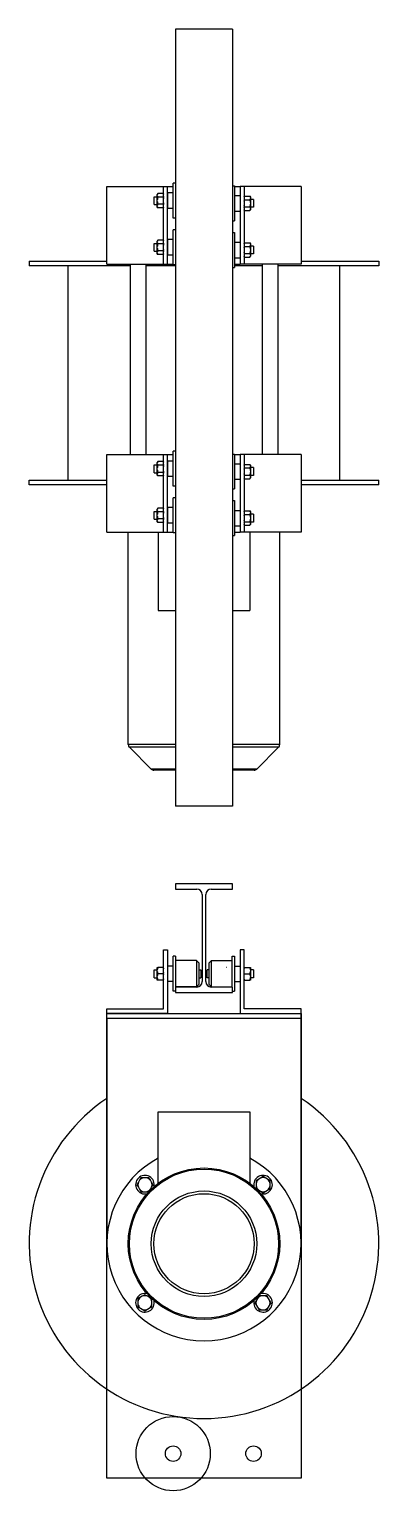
# Model space of a CAD drawing. Extents: x -8712 to 1826, y -2785 to 399.
# Drawn here: x -7304 to -6854, y -1837 to 45 of the extents above; entities that cross this region are included whole.
import ezdxf

# ---------------------------------------------------------------- set-up
doc = ezdxf.new("R2010")
doc.units = 0
doc.layers.get('0').update_dxf_attribs({"linetype": 'CONTINUOUS'})
doc.layers.add('OUTLINE', color=7, linetype='CONTINUOUS')

msp = doc.modelspace()

# ---------------------------------------------------------------- linework, layer by layer
at = {"color": 1}
for p, q in [((-7042.661373, 44.54301), (-7115.661373, 44.54301)), ((-7115.661373, 44.54301), (-7115.661373, -955.45699)), ((-7042.661373, 44.54301), (-7042.661373, -955.45699)), ((-7204.40784, -157.92607), (-7131.103369, -157.92607)), ((-7204.40784, -257.92607), (-7204.40784, -157.92607)), ((-7139.179174, -168.308752), (-7139.256903, -168.674369)), ((-7138.588551, -166.932046), (-7139.256901, -168.089662)), ((-7139.256901, -168.674361), (-7139.256901, -168.089662)), ((-7139.256901, -169.808548), (-7139.256901, -168.67437)), ((-7139.044327, -167.883802), (-7139.179174, -168.308752)), ((-7138.850917, -167.428765), (-7139.044327, -167.883802)), ((-7138.588551, -166.932046), (-7138.850917, -167.428765)), ((-7131.525251, -166.932058), (-7138.588551, -166.932058)), ((-7131.103369, -167.662768), (-7131.525251, -166.932046)), ((-7131.525251, -166.932046), (-7131.262885, -167.428765)), ((-7131.262885, -167.428765), (-7131.103369, -167.80406)), ((-7131.103369, -157.92607), (-7126.103369, -157.92607)), ((-7131.103369, -257.92607), (-7131.103369, -157.92607)), ((-7126.103369, -257.92607), (-7126.103369, -157.92607)), ((-7126.103369, -157.92607), (-7118.856901, -157.92607)), ((-7118.856901, -166.169662), (-7125.856901, -166.169662)), ((-7125.856901, -186.169662), (-7125.856901, -166.169662)), ((-7115.856901, -153.669662), (-7118.856901, -153.669662)), ((-7118.856901, -176.169662), (-7118.856901, -153.669662)), ((-7115.856901, -153.669662), (-7115.856901, -198.669662)), ((-7115.856901, -157.92607), (-7115.661373, -157.92607)), ((-7115.661373, -159.169662), (-7115.856901, -159.169662)), ((-7042.661373, -157.182479), (-7039.712312, -157.182479)), ((-7039.712312, -157.182479), (-7039.712312, -179.682479)), ((-7039.712312, -157.92607), (-7032.465844, -157.92607)), ((-7027.465844, -157.92607), (-7032.465844, -157.92607)), ((-7032.465844, -157.92607), (-7032.465844, -257.92607)), ((-6954.161373, -157.92607), (-7027.465844, -157.92607)), ((-7027.465844, -157.92607), (-7027.465844, -257.92607)), ((-6954.161373, -157.92607), (-6954.161373, -257.92607)), ((-7143.347377, -171.169662), (-7139.256901, -171.169662)), ((-7143.347377, -181.169662), (-7143.347377, -171.169662)), ((-7143.347377, -181.169662), (-7139.256901, -181.169662)), ((-7139.256903, -169.808551), (-7139.24056, -169.901872)), ((-7139.240561, -182.437454), (-7139.256903, -182.530773)), ((-7139.256903, -183.664955), (-7139.179174, -184.030572)), ((-7139.256901, -175.035466), (-7139.256901, -169.808557)), ((-7139.212587, -174.578357), (-7139.256901, -175.035466)), ((-7139.256901, -177.303858), (-7139.256901, -175.035466)), ((-7139.256901, -177.303858), (-7139.212587, -177.760967)), ((-7139.256901, -182.530767), (-7139.256901, -177.303858)), ((-7139.256901, -183.664954), (-7139.256901, -182.530777)), ((-7139.256901, -184.249662), (-7139.256901, -183.664963)), ((-7138.588551, -185.407278), (-7139.256901, -184.249662)), ((-7139.140155, -182.026066), (-7139.240561, -182.437454)), ((-7139.24056, -169.901872), (-7139.140155, -170.313257)), ((-7139.095302, -173.742893), (-7139.212587, -174.578357)), ((-7139.212587, -177.760967), (-7139.095302, -178.596436)), ((-7139.179174, -184.030572), (-7139.044327, -184.455522)), ((-7139.140155, -170.313257), (-7138.986844, -170.747036)), ((-7138.986844, -181.592288), (-7139.140155, -182.026066)), ((-7138.922499, -172.855915), (-7139.095302, -173.742893)), ((-7139.095302, -178.596436), (-7138.9225, -179.483404)), ((-7139.044327, -184.455522), (-7138.850917, -184.910559)), ((-7138.986844, -170.747036), (-7138.771721, -171.213786)), ((-7138.771721, -181.125539), (-7138.986844, -181.592288)), ((-7138.9225, -179.483404), (-7138.684386, -180.446017)), ((-7138.684386, -171.893307), (-7138.922499, -172.855915)), ((-7138.850917, -184.910559), (-7138.588551, -185.407278)), ((-7138.771721, -171.213786), (-7138.588551, -171.550388)), ((-7138.588551, -180.788936), (-7138.771721, -181.125539)), ((-7138.588551, -171.550388), (-7138.684386, -171.893307)), ((-7138.684386, -180.446017), (-7138.588551, -180.788936)), ((-7131.525251, -171.55086), (-7138.588551, -171.55086)), ((-7131.525251, -180.788464), (-7138.588551, -180.788464)), ((-7131.525251, -185.407266), (-7138.588551, -185.407266)), ((-7138.588551, -185.407278), (-7138.588551, -185.407278)), ((-7131.342081, -171.213786), (-7131.525251, -171.550388)), ((-7131.525251, -171.550388), (-7131.429416, -171.893307)), ((-7131.429416, -180.446017), (-7131.525251, -180.788936)), ((-7131.525251, -180.788936), (-7131.342081, -181.125539)), ((-7131.103369, -184.676557), (-7131.525251, -185.407278)), ((-7131.262885, -184.910559), (-7131.525251, -185.407278)), ((-7131.525251, -185.407278), (-7131.525251, -185.407278)), ((-7131.429416, -171.893307), (-7131.191303, -172.855915)), ((-7131.191302, -179.483404), (-7131.429416, -180.446017)), ((-7131.126958, -170.747036), (-7131.342081, -171.213786)), ((-7131.342081, -181.125539), (-7131.126958, -181.592288)), ((-7131.103369, -184.535264), (-7131.262885, -184.910559)), ((-7131.191303, -172.855915), (-7131.103369, -173.307273)), ((-7131.103369, -179.032052), (-7131.191302, -179.483404)), ((-7131.103369, -170.680293), (-7131.126958, -170.747036)), ((-7131.126958, -181.592288), (-7131.103369, -181.659031)), ((-7126.103369, -171.169662), (-7125.856901, -171.169662)), ((-7126.103369, -181.169662), (-7125.856901, -181.169662)), ((-7118.856901, -186.169662), (-7125.856901, -186.169662)), ((-7118.856901, -198.669662), (-7118.856901, -176.169662)), ((-7039.712312, -169.682479), (-7032.712312, -169.682479)), ((-7039.712312, -179.682479), (-7039.712312, -202.182479)), ((-7032.712312, -169.682479), (-7032.712312, -189.682479)), ((-7032.465844, -174.682479), (-7032.712312, -174.682479)), ((-7032.465844, -184.682479), (-7032.712312, -184.682479)), ((-7027.465844, -171.175584), (-7027.043962, -170.444863)), ((-7027.465844, -171.316877), (-7027.306328, -170.941582)), ((-7027.442255, -174.259853), (-7027.465844, -174.19311)), ((-7027.465844, -176.820088), (-7027.37791, -176.368736)), ((-7027.377909, -182.996225), (-7027.465844, -182.544868)), ((-7027.465844, -185.171848), (-7027.442255, -185.105104)), ((-7027.306328, -188.423376), (-7027.465844, -188.048081)), ((-7027.227132, -174.726602), (-7027.442255, -174.259853)), ((-7027.442255, -185.105104), (-7027.227132, -184.638355)), ((-7027.37791, -176.368736), (-7027.139797, -175.406123)), ((-7027.139797, -183.958834), (-7027.377909, -182.996225)), ((-7027.306328, -170.941582), (-7027.043962, -170.444863)), ((-7027.043962, -175.063205), (-7027.227132, -174.726602)), ((-7027.227132, -184.638355), (-7027.043962, -184.301752)), ((-7027.139797, -175.406123), (-7027.043962, -175.063205)), ((-7027.043962, -184.301752), (-7027.139797, -183.958834)), ((-7027.043962, -170.444863), (-7027.043962, -170.444863)), ((-7027.043962, -170.444874), (-7019.980661, -170.444874)), ((-7027.043962, -175.063676), (-7019.980661, -175.063676)), ((-7027.043962, -184.301281), (-7019.980661, -184.301281)), ((-7019.980661, -170.444863), (-7019.312312, -171.602479)), ((-7019.718295, -170.941582), (-7019.980661, -170.444863)), ((-7019.980661, -170.444863), (-7019.980661, -170.444863)), ((-7019.980661, -175.063205), (-7019.797492, -174.726602)), ((-7019.884827, -175.406123), (-7019.980661, -175.063205)), ((-7019.980661, -184.301752), (-7019.884827, -183.958834)), ((-7019.797492, -184.638355), (-7019.980661, -184.301752)), ((-7019.980661, -188.920094), (-7019.312312, -187.762479)), ((-7019.646713, -176.368736), (-7019.884827, -175.406123)), ((-7019.884827, -183.958834), (-7019.646714, -182.996225)), ((-7019.797492, -174.726602), (-7019.582368, -174.259853)), ((-7019.582368, -185.105104), (-7019.797492, -184.638355)), ((-7019.718296, -188.423376), (-7019.524886, -187.968339)), ((-7019.524886, -171.396619), (-7019.718295, -170.941582)), ((-7019.646714, -182.996225), (-7019.473911, -182.109248)), ((-7019.473911, -177.255705), (-7019.646713, -176.368736)), ((-7019.582368, -174.259853), (-7019.429058, -173.826075)), ((-7019.429058, -185.538883), (-7019.582368, -185.105104)), ((-7019.390039, -171.821569), (-7019.524886, -171.396619)), ((-7019.524886, -187.968339), (-7019.390039, -187.543389)), ((-7019.356626, -178.091174), (-7019.473911, -177.255705)), ((-7019.473911, -182.109248), (-7019.356626, -181.273784)), ((-7019.429058, -173.826075), (-7019.328652, -173.414687)), ((-7019.328653, -185.950268), (-7019.429058, -185.538883)), ((-7019.31231, -172.187185), (-7019.390039, -171.821569)), ((-7019.390039, -187.543389), (-7019.31231, -187.177772)), ((-7019.312312, -178.548283), (-7019.356626, -178.091174)), ((-7019.356626, -181.273784), (-7019.312312, -180.816674)), ((-7019.31231, -186.04359), (-7019.328653, -185.950268)), ((-7019.328652, -173.414687), (-7019.31231, -173.321367)), ((-7019.312312, -171.602479), (-7019.312312, -172.187177)), ((-7019.312312, -172.187187), (-7019.312312, -173.321364)), ((-7019.312312, -173.321373), (-7019.312312, -178.548283)), ((-7015.221836, -174.682479), (-7019.312312, -174.682479)), ((-7019.312312, -178.548283), (-7019.312312, -180.816674)), ((-7019.312312, -180.816674), (-7019.312312, -186.043584)), ((-7015.221836, -184.682479), (-7019.312312, -184.682479)), ((-7019.312312, -186.043593), (-7019.312312, -187.177771)), ((-7019.312312, -187.17778), (-7019.312312, -187.762479)), ((-7015.221836, -174.682479), (-7015.221836, -184.682479)), ((-7115.856901, -198.669662), (-7118.856901, -198.669662)), ((-7115.661373, -193.169662), (-7115.856901, -193.169662)), ((-7042.661373, -202.182479), (-7039.712312, -202.182479)), ((-7039.712312, -189.682479), (-7032.712312, -189.682479)), ((-7027.465844, -188.189373), (-7027.043962, -188.920094)), ((-7027.043962, -188.920094), (-7027.306328, -188.423376)), ((-7027.043962, -188.920083), (-7019.980661, -188.920083)), ((-7019.980661, -188.920094), (-7019.718296, -188.423376)), ((-7115.856901, -213.669662), (-7118.856901, -213.669662)), ((-7118.856901, -236.169662), (-7118.856901, -213.669662)), ((-7115.856901, -213.669662), (-7115.856901, -258.669662)), ((-7115.661373, -219.169662), (-7115.856901, -219.169662)), ((-7042.661373, -217.182479), (-7039.712312, -217.182479)), ((-7039.712312, -217.182479), (-7039.712312, -239.682479)), ((-7143.347377, -231.169662), (-7139.256901, -231.169662)), ((-7143.347377, -241.169662), (-7143.347377, -231.169662)), ((-7143.347377, -241.169662), (-7139.256901, -241.169662)), ((-7139.179174, -228.308752), (-7139.256903, -228.674369)), ((-7139.256903, -229.808551), (-7139.24056, -229.901872)), ((-7139.240561, -242.437454), (-7139.256903, -242.530773)), ((-7139.256903, -243.664955), (-7139.179174, -244.030572)), ((-7138.588551, -226.932046), (-7139.256901, -228.089662)), ((-7139.256901, -228.674361), (-7139.256901, -228.089662)), ((-7139.256901, -229.808548), (-7139.256901, -228.67437)), ((-7139.256901, -235.035466), (-7139.256901, -229.808557)), ((-7139.212587, -234.578357), (-7139.256901, -235.035466)), ((-7139.256901, -237.303858), (-7139.256901, -235.035466)), ((-7139.256901, -237.303858), (-7139.212587, -237.760967)), ((-7139.256901, -242.530767), (-7139.256901, -237.303858)), ((-7139.256901, -243.664954), (-7139.256901, -242.530777)), ((-7139.256901, -244.249662), (-7139.256901, -243.664963)), ((-7138.588551, -245.407278), (-7139.256901, -244.249662)), ((-7139.140155, -242.026066), (-7139.240561, -242.437454)), ((-7139.24056, -229.901872), (-7139.140155, -230.313257)), ((-7139.095302, -233.742893), (-7139.212587, -234.578357)), ((-7139.212587, -237.760967), (-7139.095302, -238.596436)), ((-7139.044327, -227.883802), (-7139.179174, -228.308752)), ((-7139.179174, -244.030572), (-7139.044327, -244.455522)), ((-7139.140155, -230.313257), (-7138.986844, -230.747036)), ((-7138.986844, -241.592288), (-7139.140155, -242.026066)), ((-7138.922499, -232.855915), (-7139.095302, -233.742893)), ((-7139.095302, -238.596436), (-7138.9225, -239.483404)), ((-7138.850917, -227.428765), (-7139.044327, -227.883802)), ((-7139.044327, -244.455522), (-7138.850917, -244.910559)), ((-7138.986844, -230.747036), (-7138.771721, -231.213786)), ((-7138.771721, -241.125539), (-7138.986844, -241.592288)), ((-7138.9225, -239.483404), (-7138.684386, -240.446017)), ((-7138.684386, -231.893307), (-7138.922499, -232.855915)), ((-7138.588551, -226.932046), (-7138.850917, -227.428765)), ((-7138.771721, -231.213786), (-7138.588551, -231.550388)), ((-7138.588551, -240.788936), (-7138.771721, -241.125539)), ((-7138.588551, -231.550388), (-7138.684386, -231.893307)), ((-7138.684386, -240.446017), (-7138.588551, -240.788936)), ((-7131.525251, -226.932058), (-7138.588551, -226.932058)), ((-7131.525251, -231.55086), (-7138.588551, -231.55086)), ((-7131.525251, -240.788464), (-7138.588551, -240.788464)), ((-7131.103369, -227.662768), (-7131.525251, -226.932046)), ((-7131.525251, -226.932046), (-7131.262885, -227.428765)), ((-7131.342081, -231.213786), (-7131.525251, -231.550388)), ((-7131.525251, -231.550388), (-7131.429416, -231.893307)), ((-7131.429416, -240.446017), (-7131.525251, -240.788936)), ((-7131.525251, -240.788936), (-7131.342081, -241.125539)), ((-7131.429416, -231.893307), (-7131.191303, -232.855915)), ((-7131.191302, -239.483404), (-7131.429416, -240.446017)), ((-7131.126958, -230.747036), (-7131.342081, -231.213786)), ((-7131.342081, -241.125539), (-7131.126958, -241.592288)), ((-7131.262885, -227.428765), (-7131.103369, -227.80406)), ((-7131.103369, -244.535264), (-7131.262885, -244.910559)), ((-7131.191303, -232.855915), (-7131.103369, -233.307273)), ((-7131.103369, -239.032052), (-7131.191302, -239.483404)), ((-7131.103369, -230.680293), (-7131.126958, -230.747036)), ((-7131.126958, -241.592288), (-7131.103369, -241.659031)), ((-7126.103369, -231.169662), (-7125.856901, -231.169662)), ((-7126.103369, -241.169662), (-7125.856901, -241.169662)), ((-7118.856901, -226.169662), (-7125.856901, -226.169662)), ((-7125.856901, -246.169662), (-7125.856901, -226.169662)), ((-7118.856901, -258.669662), (-7118.856901, -236.169662)), ((-7039.712312, -229.682479), (-7032.712312, -229.682479)), ((-7039.712312, -239.682479), (-7039.712312, -262.182479)), ((-7032.712312, -229.682479), (-7032.712312, -249.682479)), ((-7032.465844, -234.682479), (-7032.712312, -234.682479)), ((-7027.465844, -231.175584), (-7027.043962, -230.444863)), ((-7027.465844, -231.316877), (-7027.306328, -230.941582)), ((-7027.442255, -234.259853), (-7027.465844, -234.19311)), ((-7027.465844, -236.820088), (-7027.37791, -236.368736)), ((-7027.377909, -242.996225), (-7027.465844, -242.544868)), ((-7027.227132, -234.726602), (-7027.442255, -234.259853)), ((-7027.37791, -236.368736), (-7027.139797, -235.406123)), ((-7027.139797, -243.958834), (-7027.377909, -242.996225)), ((-7027.306328, -230.941582), (-7027.043962, -230.444863)), ((-7027.043962, -235.063205), (-7027.227132, -234.726602)), ((-7027.227132, -244.638355), (-7027.043962, -244.301752)), ((-7027.139797, -235.406123), (-7027.043962, -235.063205)), ((-7027.043962, -244.301752), (-7027.139797, -243.958834)), ((-7027.043962, -230.444863), (-7027.043962, -230.444863)), ((-7027.043962, -230.444874), (-7019.980661, -230.444874)), ((-7027.043962, -235.063676), (-7019.980661, -235.063676)), ((-7027.043962, -244.301281), (-7019.980661, -244.301281)), ((-7019.980661, -230.444863), (-7019.312312, -231.602479)), ((-7019.718295, -230.941582), (-7019.980661, -230.444863)), ((-7019.980661, -230.444863), (-7019.980661, -230.444863)), ((-7019.980661, -235.063205), (-7019.797492, -234.726602)), ((-7019.884827, -235.406123), (-7019.980661, -235.063205)), ((-7019.980661, -244.301752), (-7019.884827, -243.958834)), ((-7019.797492, -244.638355), (-7019.980661, -244.301752)), ((-7019.646713, -236.368736), (-7019.884827, -235.406123)), ((-7019.884827, -243.958834), (-7019.646714, -242.996225)), ((-7019.797492, -234.726602), (-7019.582368, -234.259853)), ((-7019.524886, -231.396619), (-7019.718295, -230.941582)), ((-7019.646714, -242.996225), (-7019.473911, -242.109248)), ((-7019.473911, -237.255705), (-7019.646713, -236.368736)), ((-7019.582368, -234.259853), (-7019.429058, -233.826075)), ((-7019.390039, -231.821569), (-7019.524886, -231.396619)), ((-7019.356626, -238.091174), (-7019.473911, -237.255705)), ((-7019.473911, -242.109248), (-7019.356626, -241.273784)), ((-7019.429058, -233.826075), (-7019.328652, -233.414687)), ((-7019.31231, -232.187185), (-7019.390039, -231.821569)), ((-7019.312312, -238.548283), (-7019.356626, -238.091174)), ((-7019.356626, -241.273784), (-7019.312312, -240.816674)), ((-7019.328652, -233.414687), (-7019.31231, -233.321367)), ((-7019.312312, -231.602479), (-7019.312312, -232.187177)), ((-7019.312312, -232.187187), (-7019.312312, -233.321364)), ((-7019.312312, -233.321373), (-7019.312312, -238.548283)), ((-7015.221836, -234.682479), (-7019.312312, -234.682479)), ((-7019.312312, -238.548283), (-7019.312312, -240.816674)), ((-7019.312312, -240.816674), (-7019.312312, -246.043584)), ((-7015.221836, -234.682479), (-7015.221836, -244.682479)), ((-7304.161373, -253.92607), (-7204.40784, -253.92607)), ((-7304.161373, -253.92607), (-7304.161373, -259.92607)), ((-7174.161373, -259.92607), (-7304.161373, -259.92607)), ((-7254.161373, -535.820408), (-7254.161373, -259.926071)), ((-7204.40784, -257.92607), (-7131.103369, -257.92607)), ((-7174.161373, -257.92607), (-7174.161373, -503.087865)), ((-7154.161373, -257.92607), (-7154.161373, -503.087865)), ((-7115.661373, -259.92607), (-7154.161373, -259.92607)), ((-7138.850917, -244.910559), (-7138.588551, -245.407278)), ((-7131.525251, -245.407266), (-7138.588551, -245.407266)), ((-7138.588551, -245.407278), (-7138.588551, -245.407278)), ((-7131.103369, -244.676557), (-7131.525251, -245.407278)), ((-7131.262885, -244.910559), (-7131.525251, -245.407278)), ((-7131.525251, -245.407278), (-7131.525251, -245.407278)), ((-7131.103369, -257.92607), (-7126.103369, -257.92607)), ((-7126.103369, -257.92607), (-7118.856901, -257.92607)), ((-7118.856901, -246.169662), (-7125.856901, -246.169662)), ((-7115.856901, -258.669662), (-7118.856901, -258.669662)), ((-7115.661373, -253.169662), (-7115.856901, -253.169662)), ((-7115.856901, -257.92607), (-7115.661373, -257.92607)), ((-7042.661373, -262.182479), (-7039.712312, -262.182479)), ((-7039.712312, -249.682479), (-7032.712312, -249.682479)), ((-7039.712312, -257.92607), (-7032.465844, -257.92607)), ((-7004.161373, -259.92607), (-7039.712312, -259.92607)), ((-7032.465844, -244.682479), (-7032.712312, -244.682479)), ((-7027.465844, -257.92607), (-7032.465844, -257.92607)), ((-7027.465844, -245.171848), (-7027.442255, -245.105104)), ((-7027.306328, -248.423376), (-7027.465844, -248.048081)), ((-7027.465844, -248.189373), (-7027.043962, -248.920094)), ((-6954.161373, -257.92607), (-7027.465844, -257.92607)), ((-7027.442255, -245.105104), (-7027.227132, -244.638355)), ((-7027.043962, -248.920094), (-7027.306328, -248.423376)), ((-7027.043962, -248.920083), (-7019.980661, -248.920083)), ((-7019.980661, -248.920094), (-7019.312312, -247.762479)), ((-7019.980661, -248.920094), (-7019.718296, -248.423376)), ((-7019.582368, -245.105104), (-7019.797492, -244.638355)), ((-7019.718296, -248.423376), (-7019.524886, -247.968339)), ((-7019.429058, -245.538883), (-7019.582368, -245.105104)), ((-7019.524886, -247.968339), (-7019.390039, -247.543389)), ((-7019.328653, -245.950268), (-7019.429058, -245.538883)), ((-7019.390039, -247.543389), (-7019.31231, -247.177772)), ((-7019.31231, -246.04359), (-7019.328653, -245.950268)), ((-7015.221836, -244.682479), (-7019.312312, -244.682479)), ((-7019.312312, -246.043593), (-7019.312312, -247.177771)), ((-7019.312312, -247.17778), (-7019.312312, -247.762479)), ((-7004.161373, -257.92607), (-7004.161373, -503.087865)), ((-6984.161373, -257.92607), (-6984.161373, -503.087865)), ((-6854.161373, -259.92607), (-6984.161373, -259.92607)), ((-6954.161373, -253.92607), (-6854.161373, -253.92607)), ((-6904.161373, -535.820408), (-6904.161373, -259.926071)), ((-6854.161373, -253.92607), (-6854.161373, -259.92607)), ((-7204.40784, -503.087865), (-7131.103369, -503.087865)), ((-7204.40784, -603.087865), (-7204.40784, -503.087865)), ((-7131.103369, -503.087865), (-7126.103369, -503.087865)), ((-7131.103369, -603.087865), (-7131.103369, -503.087865)), ((-7126.103369, -603.087865), (-7126.103369, -503.087865)), ((-7126.103369, -503.087865), (-7118.856901, -503.087865)), ((-7115.856901, -498.831457), (-7118.856901, -498.831457)), ((-7118.856901, -521.331457), (-7118.856901, -498.831457)), ((-7115.856901, -498.831457), (-7115.856901, -543.831457)), ((-7115.856901, -503.087865), (-7115.661373, -503.087865)), ((-7115.661373, -504.331457), (-7115.856901, -504.331457)), ((-7042.661373, -502.344273), (-7039.712312, -502.344273)), ((-7039.712312, -502.344273), (-7039.712312, -524.844273)), ((-7039.712312, -503.087865), (-7032.465844, -503.087865)), ((-7027.465844, -503.087865), (-7032.465844, -503.087865)), ((-7032.465844, -503.087865), (-7032.465844, -603.087865)), ((-6954.161373, -503.087865), (-7027.465844, -503.087865)), ((-7027.465844, -503.087865), (-7027.465844, -603.087865)), ((-6954.161373, -503.087865), (-6954.161373, -603.087865)), ((-7143.347377, -516.331457), (-7139.256901, -516.331457)), ((-7143.347377, -526.331457), (-7143.347377, -516.331457)), ((-7143.347377, -526.331457), (-7139.256901, -526.331457)), ((-7139.179174, -513.470547), (-7139.256903, -513.836163)), ((-7139.256903, -514.970345), (-7139.24056, -515.063667)), ((-7138.588551, -512.093841), (-7139.256901, -513.251457)), ((-7139.256901, -513.836155), (-7139.256901, -513.251457)), ((-7139.256901, -514.970342), (-7139.256901, -513.836165)), ((-7139.256901, -520.197261), (-7139.256901, -514.970351)), ((-7139.212587, -519.740152), (-7139.256901, -520.197261)), ((-7139.256901, -522.465652), (-7139.256901, -520.197261)), ((-7139.256901, -522.465652), (-7139.212587, -522.922762)), ((-7139.256901, -527.692562), (-7139.256901, -522.465652)), ((-7139.24056, -515.063667), (-7139.140155, -515.475052)), ((-7139.095302, -518.904687), (-7139.212587, -519.740152)), ((-7139.212587, -522.922762), (-7139.095302, -523.75823)), ((-7139.044327, -513.045597), (-7139.179174, -513.470547)), ((-7139.140155, -515.475052), (-7138.986844, -515.908831)), ((-7138.986844, -526.754082), (-7139.140155, -527.18786)), ((-7138.922499, -518.01771), (-7139.095302, -518.904687)), ((-7139.095302, -523.75823), (-7138.9225, -524.645199)), ((-7138.850917, -512.590559), (-7139.044327, -513.045597)), ((-7138.986844, -515.908831), (-7138.771721, -516.37558)), ((-7138.771721, -526.287333), (-7138.986844, -526.754082)), ((-7138.9225, -524.645199), (-7138.684386, -525.607812)), ((-7138.684386, -517.055102), (-7138.922499, -518.01771)), ((-7138.588551, -512.093841), (-7138.850917, -512.590559)), ((-7138.771721, -516.37558), (-7138.588551, -516.712183)), ((-7138.588551, -525.95073), (-7138.771721, -526.287333)), ((-7138.588551, -516.712183), (-7138.684386, -517.055102)), ((-7138.684386, -525.607812), (-7138.588551, -525.95073)), ((-7131.525251, -512.093852), (-7138.588551, -512.093852)), ((-7131.525251, -516.712654), (-7138.588551, -516.712654)), ((-7131.525251, -525.950259), (-7138.588551, -525.950259)), ((-7131.103369, -512.824562), (-7131.525251, -512.093841)), ((-7131.525251, -512.093841), (-7131.262885, -512.590559)), ((-7131.342081, -516.37558), (-7131.525251, -516.712183)), ((-7131.525251, -516.712183), (-7131.429416, -517.055102)), ((-7131.429416, -525.607812), (-7131.525251, -525.95073)), ((-7131.525251, -525.95073), (-7131.342081, -526.287333)), ((-7131.429416, -517.055102), (-7131.191303, -518.01771)), ((-7131.191302, -524.645199), (-7131.429416, -525.607812)), ((-7131.126958, -515.908831), (-7131.342081, -516.37558)), ((-7131.342081, -526.287333), (-7131.126958, -526.754082)), ((-7131.262885, -512.590559), (-7131.103369, -512.965855)), ((-7131.191303, -518.01771), (-7131.103369, -518.469067)), ((-7131.103369, -524.193847), (-7131.191302, -524.645199)), ((-7131.103369, -515.842088), (-7131.126958, -515.908831)), ((-7131.126958, -526.754082), (-7131.103369, -526.820826)), ((-7126.103369, -516.331457), (-7125.856901, -516.331457)), ((-7126.103369, -526.331457), (-7125.856901, -526.331457)), ((-7118.856901, -511.331457), (-7125.856901, -511.331457)), ((-7125.856901, -531.331457), (-7125.856901, -511.331457)), ((-7118.856901, -543.831457), (-7118.856901, -521.331457)), ((-7039.712312, -514.844273), (-7032.712312, -514.844273)), ((-7039.712312, -524.844273), (-7039.712312, -547.344273)), ((-7032.712312, -514.844273), (-7032.712312, -534.844273)), ((-7032.465844, -519.844273), (-7032.712312, -519.844273)), ((-7027.465844, -516.337379), (-7027.043962, -515.606657)), ((-7027.465844, -516.478671), (-7027.306328, -516.103376)), ((-7027.442255, -519.421647), (-7027.465844, -519.354904)), ((-7027.465844, -521.981883), (-7027.37791, -521.530531)), ((-7027.227132, -519.888396), (-7027.442255, -519.421647)), ((-7027.37791, -521.530531), (-7027.139797, -520.567918)), ((-7027.306328, -516.103376), (-7027.043962, -515.606657)), ((-7027.043962, -520.224999), (-7027.227132, -519.888396)), ((-7027.139797, -520.567918), (-7027.043962, -520.224999)), ((-7027.043962, -515.606657), (-7027.043962, -515.606657)), ((-7027.043962, -515.606669), (-7019.980661, -515.606669)), ((-7027.043962, -520.225471), (-7019.980661, -520.225471)), ((-7019.980661, -515.606657), (-7019.312312, -516.764273)), ((-7019.718295, -516.103376), (-7019.980661, -515.606657)), ((-7019.980661, -515.606657), (-7019.980661, -515.606657)), ((-7019.980661, -520.224999), (-7019.797492, -519.888396)), ((-7019.884827, -520.567918), (-7019.980661, -520.224999)), ((-7019.646713, -521.530531), (-7019.884827, -520.567918)), ((-7019.797492, -519.888396), (-7019.582368, -519.421647)), ((-7019.524886, -516.558413), (-7019.718295, -516.103376)), ((-7019.473911, -522.417499), (-7019.646713, -521.530531)), ((-7019.582368, -519.421647), (-7019.429058, -518.987869)), ((-7019.390039, -516.983363), (-7019.524886, -516.558413)), ((-7019.356626, -523.252968), (-7019.473911, -522.417499)), ((-7019.473911, -527.271043), (-7019.356626, -526.435578)), ((-7019.429058, -518.987869), (-7019.328652, -518.576481)), ((-7019.31231, -517.34898), (-7019.390039, -516.983363)), ((-7019.312312, -523.710077), (-7019.356626, -523.252968)), ((-7019.356626, -526.435578), (-7019.312312, -525.978469)), ((-7019.328652, -518.576481), (-7019.31231, -518.483162)), ((-7019.312312, -516.764273), (-7019.312312, -517.348972)), ((-7019.312312, -517.348981), (-7019.312312, -518.483159)), ((-7019.312312, -518.483168), (-7019.312312, -523.710077)), ((-7015.221836, -519.844273), (-7019.312312, -519.844273)), ((-7019.312312, -523.710077), (-7019.312312, -525.978469)), ((-7019.312312, -525.978469), (-7019.312312, -531.205378)), ((-7015.221836, -519.844273), (-7015.221836, -529.844273)), ((-7304.161373, -535.820408), (-7204.40784, -535.820408)), ((-7304.161373, -541.820408), (-7304.161373, -535.820408)), ((-7204.40784, -541.820408), (-7304.161373, -541.820408)), ((-7139.240561, -527.599248), (-7139.256903, -527.692568)), ((-7139.256903, -528.82675), (-7139.179174, -529.192367)), ((-7139.256901, -528.826749), (-7139.256901, -527.692571)), ((-7139.256901, -529.411457), (-7139.256901, -528.826758)), ((-7138.588551, -530.569072), (-7139.256901, -529.411457)), ((-7139.140155, -527.18786), (-7139.240561, -527.599248)), ((-7139.179174, -529.192367), (-7139.044327, -529.617317)), ((-7139.044327, -529.617317), (-7138.850917, -530.072353)), ((-7138.850917, -530.072353), (-7138.588551, -530.569072)), ((-7131.525251, -530.569061), (-7138.588551, -530.569061)), ((-7138.588551, -530.569072), (-7138.588551, -530.569072)), ((-7131.103369, -529.838351), (-7131.525251, -530.569072)), ((-7131.262885, -530.072353), (-7131.525251, -530.569072)), ((-7131.525251, -530.569072), (-7131.525251, -530.569072)), ((-7131.103369, -529.697059), (-7131.262885, -530.072353)), ((-7118.856901, -531.331457), (-7125.856901, -531.331457)), ((-7115.856901, -543.831457), (-7118.856901, -543.831457)), ((-7115.661373, -538.331457), (-7115.856901, -538.331457)), ((-7039.712312, -534.844273), (-7032.712312, -534.844273)), ((-7032.465844, -529.844273), (-7032.712312, -529.844273)), ((-7027.377909, -528.15802), (-7027.465844, -527.706663)), ((-7027.465844, -530.333642), (-7027.442255, -530.266899)), ((-7027.306328, -533.58517), (-7027.465844, -533.209875)), ((-7027.465844, -533.351167), (-7027.043962, -534.081889)), ((-7027.442255, -530.266899), (-7027.227132, -529.80015)), ((-7027.139797, -529.120628), (-7027.377909, -528.15802)), ((-7027.043962, -534.081889), (-7027.306328, -533.58517)), ((-7027.227132, -529.80015), (-7027.043962, -529.463547)), ((-7027.043962, -529.463547), (-7027.139797, -529.120628)), ((-7027.043962, -529.463075), (-7019.980661, -529.463075)), ((-7027.043962, -534.081877), (-7019.980661, -534.081877)), ((-7019.980661, -529.463547), (-7019.884827, -529.120628)), ((-7019.797492, -529.80015), (-7019.980661, -529.463547)), ((-7019.980661, -534.081889), (-7019.312312, -532.924273)), ((-7019.980661, -534.081889), (-7019.718296, -533.58517)), ((-7019.884827, -529.120628), (-7019.646714, -528.15802)), ((-7019.582368, -530.266899), (-7019.797492, -529.80015)), ((-7019.718296, -533.58517), (-7019.524886, -533.130133)), ((-7019.646714, -528.15802), (-7019.473911, -527.271043)), ((-7019.429058, -530.700678), (-7019.582368, -530.266899)), ((-7019.524886, -533.130133), (-7019.390039, -532.705183)), ((-7019.328653, -531.112063), (-7019.429058, -530.700678)), ((-7019.390039, -532.705183), (-7019.31231, -532.339566)), ((-7019.31231, -531.205384), (-7019.328653, -531.112063)), ((-7015.221836, -529.844273), (-7019.312312, -529.844273)), ((-7019.312312, -531.205387), (-7019.312312, -532.339565)), ((-7019.312312, -532.339574), (-7019.312312, -532.924273)), ((-6954.161373, -535.820408), (-6854.161373, -535.820408)), ((-6854.161373, -541.820408), (-6954.161373, -541.820408)), ((-6854.161373, -541.820408), (-6854.161373, -535.820408)), ((-7115.856901, -558.831457), (-7118.856901, -558.831457)), ((-7118.856901, -581.331457), (-7118.856901, -558.831457)), ((-7115.856901, -558.831457), (-7115.856901, -603.831457)), ((-7115.661373, -564.331457), (-7115.856901, -564.331457)), ((-7042.661373, -547.344273), (-7039.712312, -547.344273)), ((-7042.661373, -562.344273), (-7039.712312, -562.344273)), ((-7039.712312, -562.344273), (-7039.712312, -584.844273)), ((-7143.347377, -576.331457), (-7139.256901, -576.331457)), ((-7143.347377, -586.331457), (-7143.347377, -576.331457)), ((-7139.179174, -573.470547), (-7139.256903, -573.836163)), ((-7139.256903, -574.970345), (-7139.24056, -575.063667)), ((-7138.588551, -572.093841), (-7139.256901, -573.251457)), ((-7139.256901, -573.836155), (-7139.256901, -573.251457)), ((-7139.256901, -574.970342), (-7139.256901, -573.836165)), ((-7139.256901, -580.197261), (-7139.256901, -574.970351)), ((-7139.212587, -579.740152), (-7139.256901, -580.197261)), ((-7139.256901, -582.465652), (-7139.256901, -580.197261)), ((-7139.256901, -582.465652), (-7139.212587, -582.922762)), ((-7139.256901, -587.692562), (-7139.256901, -582.465652)), ((-7139.24056, -575.063667), (-7139.140155, -575.475052)), ((-7139.095302, -578.904687), (-7139.212587, -579.740152)), ((-7139.212587, -582.922762), (-7139.095302, -583.75823)), ((-7139.044327, -573.045597), (-7139.179174, -573.470547)), ((-7139.140155, -575.475052), (-7138.986844, -575.908831)), ((-7138.922499, -578.01771), (-7139.095302, -578.904687)), ((-7138.850917, -572.590559), (-7139.044327, -573.045597)), ((-7138.986844, -575.908831), (-7138.771721, -576.37558)), ((-7138.684386, -577.055102), (-7138.922499, -578.01771)), ((-7138.588551, -572.093841), (-7138.850917, -572.590559)), ((-7138.771721, -576.37558), (-7138.588551, -576.712183)), ((-7138.588551, -576.712183), (-7138.684386, -577.055102)), ((-7131.525251, -572.093852), (-7138.588551, -572.093852)), ((-7131.525251, -576.712654), (-7138.588551, -576.712654)), ((-7131.103369, -572.824562), (-7131.525251, -572.093841)), ((-7131.525251, -572.093841), (-7131.262885, -572.590559)), ((-7131.342081, -576.37558), (-7131.525251, -576.712183)), ((-7131.525251, -576.712183), (-7131.429416, -577.055102)), ((-7131.429416, -577.055102), (-7131.191303, -578.01771)), ((-7131.126958, -575.908831), (-7131.342081, -576.37558)), ((-7131.262885, -572.590559), (-7131.103369, -572.965855)), ((-7131.191303, -578.01771), (-7131.103369, -578.469067)), ((-7131.103369, -575.842088), (-7131.126958, -575.908831)), ((-7126.103369, -576.331457), (-7125.856901, -576.331457)), ((-7118.856901, -571.331457), (-7125.856901, -571.331457)), ((-7125.856901, -591.331457), (-7125.856901, -571.331457)), ((-7118.856901, -603.831457), (-7118.856901, -581.331457)), ((-7039.712312, -574.844273), (-7032.712312, -574.844273)), ((-7032.712312, -574.844273), (-7032.712312, -594.844273)), ((-7032.465844, -579.844273), (-7032.712312, -579.844273)), ((-7027.465844, -576.337379), (-7027.043962, -575.606657)), ((-7027.465844, -576.478671), (-7027.306328, -576.103376)), ((-7027.442255, -579.421647), (-7027.465844, -579.354904)), ((-7027.465844, -581.981883), (-7027.37791, -581.530531)), ((-7027.227132, -579.888396), (-7027.442255, -579.421647)), ((-7027.37791, -581.530531), (-7027.139797, -580.567918)), ((-7027.306328, -576.103376), (-7027.043962, -575.606657)), ((-7027.043962, -580.224999), (-7027.227132, -579.888396)), ((-7027.139797, -580.567918), (-7027.043962, -580.224999)), ((-7027.043962, -575.606657), (-7027.043962, -575.606657)), ((-7027.043962, -575.606669), (-7019.980661, -575.606669)), ((-7027.043962, -580.225471), (-7019.980661, -580.225471)), ((-7019.980661, -575.606657), (-7019.312312, -576.764273)), ((-7019.718295, -576.103376), (-7019.980661, -575.606657)), ((-7019.980661, -575.606657), (-7019.980661, -575.606657)), ((-7019.980661, -580.224999), (-7019.797492, -579.888396)), ((-7019.884827, -580.567918), (-7019.980661, -580.224999)), ((-7019.646713, -581.530531), (-7019.884827, -580.567918)), ((-7019.797492, -579.888396), (-7019.582368, -579.421647)), ((-7019.524886, -576.558413), (-7019.718295, -576.103376)), ((-7019.473911, -582.417499), (-7019.646713, -581.530531)), ((-7019.582368, -579.421647), (-7019.429058, -578.987869)), ((-7019.390039, -576.983363), (-7019.524886, -576.558413)), ((-7019.356626, -583.252968), (-7019.473911, -582.417499)), ((-7019.429058, -578.987869), (-7019.328652, -578.576481)), ((-7019.31231, -577.34898), (-7019.390039, -576.983363)), ((-7019.312312, -583.710077), (-7019.356626, -583.252968)), ((-7019.328652, -578.576481), (-7019.31231, -578.483162)), ((-7019.312312, -576.764273), (-7019.312312, -577.348972)), ((-7019.312312, -577.348981), (-7019.312312, -578.483159)), ((-7019.312312, -578.483168), (-7019.312312, -583.710077)), ((-7015.221836, -579.844273), (-7019.312312, -579.844273)), ((-7015.221836, -579.844273), (-7015.221836, -589.844273)), ((-7143.347377, -586.331457), (-7139.256901, -586.331457)), ((-7139.240561, -587.599248), (-7139.256903, -587.692568)), ((-7139.256903, -588.82675), (-7139.179174, -589.192367)), ((-7139.256901, -588.826749), (-7139.256901, -587.692571)), ((-7139.256901, -589.411457), (-7139.256901, -588.826758)), ((-7138.588551, -590.569072), (-7139.256901, -589.411457)), ((-7139.140155, -587.18786), (-7139.240561, -587.599248)), ((-7139.179174, -589.192367), (-7139.044327, -589.617317)), ((-7138.986844, -586.754082), (-7139.140155, -587.18786)), ((-7139.095302, -583.75823), (-7138.9225, -584.645199)), ((-7139.044327, -589.617317), (-7138.850917, -590.072353)), ((-7138.771721, -586.287333), (-7138.986844, -586.754082)), ((-7138.9225, -584.645199), (-7138.684386, -585.607812)), ((-7138.850917, -590.072353), (-7138.588551, -590.569072)), ((-7138.588551, -585.95073), (-7138.771721, -586.287333)), ((-7138.684386, -585.607812), (-7138.588551, -585.95073)), ((-7131.525251, -585.950259), (-7138.588551, -585.950259)), ((-7131.525251, -590.569061), (-7138.588551, -590.569061)), ((-7138.588551, -590.569072), (-7138.588551, -590.569072)), ((-7131.429416, -585.607812), (-7131.525251, -585.95073)), ((-7131.525251, -585.95073), (-7131.342081, -586.287333)), ((-7131.103369, -589.838351), (-7131.525251, -590.569072)), ((-7131.262885, -590.072353), (-7131.525251, -590.569072)), ((-7131.525251, -590.569072), (-7131.525251, -590.569072)), ((-7131.191302, -584.645199), (-7131.429416, -585.607812)), ((-7131.342081, -586.287333), (-7131.126958, -586.754082)), ((-7131.103369, -589.697059), (-7131.262885, -590.072353)), ((-7131.103369, -584.193847), (-7131.191302, -584.645199)), ((-7131.126958, -586.754082), (-7131.103369, -586.820826)), ((-7126.103369, -586.331457), (-7125.856901, -586.331457)), ((-7118.856901, -591.331457), (-7125.856901, -591.331457)), ((-7115.661373, -598.331457), (-7115.856901, -598.331457)), ((-7039.712312, -584.844273), (-7039.712312, -607.344273)), ((-7039.712312, -594.844273), (-7032.712312, -594.844273)), ((-7032.465844, -589.844273), (-7032.712312, -589.844273)), ((-7027.377909, -588.15802), (-7027.465844, -587.706663)), ((-7027.465844, -590.333642), (-7027.442255, -590.266899)), ((-7027.306328, -593.58517), (-7027.465844, -593.209875)), ((-7027.465844, -593.351167), (-7027.043962, -594.081889)), ((-7027.442255, -590.266899), (-7027.227132, -589.80015)), ((-7027.139797, -589.120628), (-7027.377909, -588.15802)), ((-7027.043962, -594.081889), (-7027.306328, -593.58517)), ((-7027.227132, -589.80015), (-7027.043962, -589.463547)), ((-7027.043962, -589.463547), (-7027.139797, -589.120628)), ((-7027.043962, -589.463075), (-7019.980661, -589.463075)), ((-7027.043962, -594.081877), (-7019.980661, -594.081877)), ((-7019.980661, -589.463547), (-7019.884827, -589.120628)), ((-7019.797492, -589.80015), (-7019.980661, -589.463547)), ((-7019.980661, -594.081889), (-7019.312312, -592.924273)), ((-7019.980661, -594.081889), (-7019.718296, -593.58517)), ((-7019.884827, -589.120628), (-7019.646714, -588.15802)), ((-7019.582368, -590.266899), (-7019.797492, -589.80015)), ((-7019.718296, -593.58517), (-7019.524886, -593.130133)), ((-7019.646714, -588.15802), (-7019.473911, -587.271043)), ((-7019.429058, -590.700678), (-7019.582368, -590.266899)), ((-7019.524886, -593.130133), (-7019.390039, -592.705183)), ((-7019.473911, -587.271043), (-7019.356626, -586.435578)), ((-7019.328653, -591.112063), (-7019.429058, -590.700678)), ((-7019.390039, -592.705183), (-7019.31231, -592.339566)), ((-7019.356626, -586.435578), (-7019.312312, -585.978469)), ((-7019.31231, -591.205384), (-7019.328653, -591.112063)), ((-7019.312312, -583.710077), (-7019.312312, -585.978469)), ((-7019.312312, -585.978469), (-7019.312312, -591.205378)), ((-7015.221836, -589.844273), (-7019.312312, -589.844273)), ((-7019.312312, -591.205387), (-7019.312312, -592.339565)), ((-7019.312312, -592.339574), (-7019.312312, -592.924273)), ((-7204.40784, -603.087865), (-7131.103369, -603.087865)), ((-7176.661373, -876.327949), (-7176.661373, -603.087865)), ((-7138.161373, -603.087865), (-7138.161373, -703.923821)), ((-7131.103369, -603.087865), (-7126.103369, -603.087865)), ((-7126.103369, -603.087865), (-7118.856901, -603.087865)), ((-7115.856901, -603.831457), (-7118.856901, -603.831457)), ((-7115.856901, -603.087865), (-7115.661373, -603.087865)), ((-7042.661373, -607.344273), (-7039.712312, -607.344273)), ((-7039.712312, -603.087865), (-7032.465844, -603.087865)), ((-7027.465844, -603.087865), (-7032.465844, -603.087865)), ((-6954.161373, -603.087865), (-7027.465844, -603.087865)), ((-7020.161373, -603.087865), (-7020.161373, -703.923821)), ((-6981.661373, -876.327949), (-6981.661373, -603.087865)), ((-7138.161373, -703.923821), (-7115.661373, -703.923821)), ((-7042.661373, -703.923821), (-7020.161373, -703.923821)), ((-7115.661373, -876.327949), (-7176.661373, -876.327949)), ((-7175.196907, -879.863483), (-7147.125839, -907.934551)), ((-7115.661373, -879.863483), (-7175.196907, -879.863483)), ((-6981.661373, -876.327949), (-7042.661373, -876.327949)), ((-6983.125839, -879.863483), (-7042.661373, -879.863483)), ((-6983.125839, -879.863483), (-7011.196907, -907.934551)), ((-7115.661373, -907.934551), (-7147.125839, -907.934551)), ((-7115.661373, -909.399017), (-7143.590305, -909.399017)), ((-7011.196907, -907.934551), (-7042.661373, -907.934551)), ((-7014.73244, -909.399017), (-7042.661373, -909.399017)), ((-7042.661373, -955.45699), (-7115.661373, -955.45699)), ((-7115.661373, -1055.45699), (-7115.661373, -1062.35699)), ((-7042.661373, -1055.45699), (-7115.661373, -1055.45699)), ((-7115.661373, -1062.35699), (-7088.511373, -1062.35699)), ((-7081.511373, -1069.35699), (-7081.511373, -1181.55699)), ((-7076.811373, -1181.55699), (-7076.811373, -1069.35699)), ((-7069.811373, -1062.35699), (-7042.661373, -1062.35699)), ((-7042.661373, -1062.35699), (-7042.661373, -1055.45699)), ((-7131.103369, -1140.456591), (-7126.103369, -1140.456591)), ((-7131.103369, -1216.577763), (-7131.103369, -1140.456591)), ((-7126.103369, -1140.456591), (-7126.103369, -1222.577763)), ((-7032.465844, -1140.456591), (-7032.465844, -1222.577763)), ((-7027.465844, -1140.456591), (-7032.465844, -1140.456591)), ((-7027.465844, -1216.577763), (-7027.465844, -1140.456591)), ((-7143.347377, -1176.456591), (-7143.347377, -1166.456591)), ((-7143.347377, -1166.456591), (-7139.256901, -1166.456591)), ((-7139.240561, -1166.312725), (-7139.256903, -1166.474361)), ((-7139.256901, -1163.456591), (-7138.588551, -1163.45685)), ((-7139.256901, -1166.474348), (-7139.256901, -1163.456591)), ((-7139.256901, -1168.438817), (-7139.256901, -1166.474364)), ((-7139.140155, -1165.60018), (-7139.240561, -1166.312725)), ((-7138.986844, -1164.84908), (-7139.140155, -1165.60018)), ((-7138.771721, -1164.03958), (-7138.986844, -1164.84908)), ((-7138.588551, -1163.45685), (-7138.771721, -1164.03958)), ((-7131.525251, -1163.456591), (-7138.588551, -1163.456591)), ((-7131.103369, -1163.456606), (-7131.525251, -1163.45685)), ((-7131.525251, -1163.45685), (-7131.342081, -1164.03958)), ((-7131.342081, -1164.03958), (-7131.126958, -1164.84908)), ((-7131.126958, -1164.84908), (-7131.103369, -1164.964648)), ((-7126.103369, -1166.456591), (-7125.856901, -1166.456591)), ((-7125.856901, -1181.456591), (-7125.856901, -1161.456591)), ((-7118.856901, -1161.456591), (-7125.856901, -1161.456591)), ((-7118.856901, -1193.956591), (-7118.856901, -1148.956591)), ((-7115.856901, -1148.956591), (-7118.856901, -1148.956591)), ((-7115.856901, -1148.956591), (-7115.856901, -1193.956591)), ((-7088.856901, -1154.456591), (-7115.856901, -1154.456591)), ((-7088.856901, -1154.456591), (-7088.856901, -1188.456591)), ((-7088.856901, -1154.456591), (-7085.856901, -1157.456591)), ((-7085.856901, -1157.456591), (-7085.856901, -1185.456591)), ((-7085.856901, -1166.456591), (-7083.347377, -1166.456591)), ((-7083.347377, -1166.456591), (-7083.347377, -1176.456591)), ((-7075.221836, -1176.456591), (-7075.221836, -1166.456591)), ((-7072.712312, -1166.456591), (-7075.221836, -1166.456591)), ((-7069.712312, -1154.456591), (-7072.712312, -1157.456591)), ((-7072.712312, -1185.456591), (-7072.712312, -1157.456591)), ((-7069.712312, -1188.456591), (-7069.712312, -1154.456591)), ((-7069.712312, -1154.456591), (-7042.712312, -1154.456591)), ((-7049.971863, -1163.381142), (-7050.033567, -1163.442846)), ((-7049.971863, -1163.381142), (-7049.977083, -1163.386362)), ((-7049.971863, -1163.381142), (-7049.977083, -1163.386362)), ((-7049.971863, -1163.381142), (-7049.977083, -1163.386362)), ((-7042.712312, -1188.55699), (-7042.712312, -1148.956591)), ((-7042.712312, -1148.956591), (-7039.712312, -1148.956591)), ((-7039.712312, -1148.956591), (-7039.712312, -1193.956591)), ((-7039.712312, -1161.456591), (-7032.712312, -1161.456591)), ((-7032.712312, -1161.456591), (-7032.712312, -1181.456591)), ((-7032.465844, -1166.456591), (-7032.712312, -1166.456591)), ((-7027.043962, -1163.45685), (-7027.465844, -1163.456606)), ((-7027.465844, -1164.964648), (-7027.442255, -1164.84908)), ((-7027.442255, -1164.84908), (-7027.227132, -1164.03958)), ((-7027.227132, -1164.03958), (-7027.043962, -1163.45685)), ((-7027.043962, -1163.456591), (-7019.980661, -1163.456591)), ((-7019.980661, -1163.45685), (-7019.312312, -1163.456591)), ((-7019.797492, -1164.03958), (-7019.980661, -1163.45685)), ((-7019.582368, -1164.84908), (-7019.797492, -1164.03958)), ((-7019.429058, -1165.600182), (-7019.582368, -1164.84908)), ((-7019.328653, -1166.312721), (-7019.429058, -1165.600182)), ((-7019.31231, -1166.474361), (-7019.328653, -1166.312721)), ((-7019.312312, -1163.456591), (-7019.312312, -1166.474348)), ((-7015.221836, -1166.456591), (-7019.312312, -1166.456591)), ((-7019.312312, -1166.474364), (-7019.312312, -1168.438817)), ((-7015.221836, -1166.456591), (-7015.221836, -1176.456591)), ((-7143.347377, -1176.456591), (-7139.256903, -1176.456591)), ((-7139.256903, -1168.438822), (-7139.179174, -1169.072014)), ((-7139.179174, -1173.841168), (-7139.256903, -1174.47436)), ((-7139.256903, -1176.438821), (-7139.24056, -1176.60046)), ((-7139.256901, -1174.474348), (-7139.256901, -1168.438833)), ((-7139.256901, -1176.438817), (-7139.256901, -1174.474364)), ((-7139.256901, -1179.456591), (-7139.256901, -1176.438833)), ((-7138.588551, -1179.456332), (-7139.256901, -1179.456591)), ((-7139.24056, -1176.60046), (-7139.140155, -1177.313)), ((-7139.179174, -1169.072014), (-7139.044327, -1169.808435)), ((-7139.044327, -1173.104747), (-7139.179174, -1173.841168)), ((-7139.140155, -1177.313), (-7138.986844, -1178.064101)), ((-7139.044327, -1169.808435), (-7138.850917, -1170.595746)), ((-7138.850917, -1172.317434), (-7139.044327, -1173.104747)), ((-7138.986844, -1178.064101), (-7138.771721, -1178.873601)), ((-7138.850917, -1170.595746), (-7138.588551, -1171.456053)), ((-7138.588551, -1171.457129), (-7138.850917, -1172.317434)), ((-7138.771721, -1178.873601), (-7138.588551, -1179.456332)), ((-7138.588551, -1171.456053), (-7138.588551, -1171.457129)), ((-7131.525251, -1171.456591), (-7138.588551, -1171.456591)), ((-7131.525251, -1179.456591), (-7138.588551, -1179.456591)), ((-7131.525251, -1179.456591), (-7138.588551, -1179.456591)), ((-7131.525251, -1179.456591), (-7138.588551, -1179.456591)), ((-7131.525251, -1179.456591), (-7138.588551, -1179.456591)), ((-7131.262885, -1170.595746), (-7131.525251, -1171.456053)), ((-7131.525251, -1171.456053), (-7131.525251, -1171.457129)), ((-7131.525251, -1171.457129), (-7131.262885, -1172.317434)), ((-7131.342081, -1178.873601), (-7131.525251, -1179.456332)), ((-7131.525251, -1179.456332), (-7131.103369, -1179.456575)), ((-7131.126958, -1178.064101), (-7131.342081, -1178.873601)), ((-7131.103369, -1169.946406), (-7131.262885, -1170.595746)), ((-7131.262885, -1172.317434), (-7131.103369, -1172.966776)), ((-7131.103369, -1177.948533), (-7131.126958, -1178.064101)), ((-7126.103369, -1176.456591), (-7125.856901, -1176.456591)), ((-7118.856901, -1181.456591), (-7125.856901, -1181.456591)), ((-7085.856901, -1176.456591), (-7083.347377, -1176.456591)), ((-7072.712312, -1176.456591), (-7075.221836, -1176.456591)), ((-7039.712312, -1181.456591), (-7032.712312, -1181.456591)), ((-7032.465844, -1176.456591), (-7032.712312, -1176.456591)), ((-7027.306328, -1170.595747), (-7027.465844, -1169.946406)), ((-7027.465844, -1172.966776), (-7027.306328, -1172.317435)), ((-7027.442255, -1178.064101), (-7027.465844, -1177.948533)), ((-7027.465844, -1179.456575), (-7027.043962, -1179.456332)), ((-7027.227132, -1178.873601), (-7027.442255, -1178.064101)), ((-7027.043962, -1171.456053), (-7027.306328, -1170.595747)), ((-7027.306328, -1172.317435), (-7027.043962, -1171.457129)), ((-7027.043962, -1179.456332), (-7027.227132, -1178.873601)), ((-7027.043962, -1171.457129), (-7027.043962, -1171.456053)), ((-7027.043962, -1171.456591), (-7019.980661, -1171.456591)), ((-7027.043962, -1179.456591), (-7019.980661, -1179.456591)), ((-7027.043962, -1179.456591), (-7019.980661, -1179.456591)), ((-7027.043962, -1179.456591), (-7019.980661, -1179.456591)), ((-7027.043962, -1179.456591), (-7019.980661, -1179.456591)), ((-7019.980661, -1171.456053), (-7019.718296, -1170.595747)), ((-7019.980661, -1171.457129), (-7019.980661, -1171.456053)), ((-7019.718295, -1172.317435), (-7019.980661, -1171.457129)), ((-7019.980661, -1179.456332), (-7019.797492, -1178.873601)), ((-7019.312312, -1179.456591), (-7019.980661, -1179.456332)), ((-7019.797492, -1178.873601), (-7019.582368, -1178.064101)), ((-7019.718296, -1170.595747), (-7019.524886, -1169.808435)), ((-7019.524886, -1173.104747), (-7019.718295, -1172.317435)), ((-7019.582368, -1178.064101), (-7019.429058, -1177.313001)), ((-7019.524886, -1169.808435), (-7019.390039, -1169.072014)), ((-7019.390039, -1173.841168), (-7019.524886, -1173.104747)), ((-7019.429058, -1177.313001), (-7019.328652, -1176.600457)), ((-7019.390039, -1169.072014), (-7019.31231, -1168.438822)), ((-7019.31231, -1174.47436), (-7019.390039, -1173.841168)), ((-7019.328652, -1176.600457), (-7019.31231, -1176.438821)), ((-7019.312312, -1168.438833), (-7019.312312, -1174.474348)), ((-7019.312312, -1174.474364), (-7019.312312, -1176.438817)), ((-7019.312312, -1176.438833), (-7019.312312, -1179.456591)), ((-7015.221836, -1176.456591), (-7019.312312, -1176.456591)), ((-7115.856901, -1193.956591), (-7118.856901, -1193.956591)), ((-7088.856901, -1188.456591), (-7115.856901, -1188.456591)), ((-7115.661373, -1188.55699), (-7115.661373, -1195.45699)), ((-7088.511373, -1188.55699), (-7115.661373, -1188.55699)), ((-7115.661373, -1195.45699), (-7042.661373, -1195.45699)), ((-7088.856901, -1188.456591), (-7085.856901, -1185.456591)), ((-7069.712312, -1188.456591), (-7072.712312, -1185.456591)), ((-7042.661373, -1188.55699), (-7069.811373, -1188.55699)), ((-7069.712312, -1188.456591), (-7042.712312, -1188.456591)), ((-7042.661373, -1195.45699), (-7042.661373, -1188.55699)), ((-7042.661373, -1193.956591), (-7039.712312, -1193.956591)), ((-7204.40784, -1216.577763), (-7131.103369, -1216.577763)), ((-7204.40784, -1222.577763), (-7204.40784, -1216.577763)), ((-7126.103369, -1222.577763), (-7204.40784, -1222.577763)), ((-7204.161373, -1228.577763), (-7204.161373, -1222.577763)), ((-7204.161373, -1222.577763), (-6954.161373, -1222.577763)), ((-7032.465844, -1222.577763), (-6954.161373, -1222.577763)), ((-6954.161373, -1216.577763), (-7027.465844, -1216.577763)), ((-6954.161373, -1222.577763), (-6954.161373, -1216.577763)), ((-6954.161373, -1228.577763), (-6954.161373, -1222.577763)), ((-7204.161373, -1228.577763), (-6954.161373, -1228.577763)), ((-7204.161373, -1228.577763), (-7204.161373, -1518.971515)), ((-6954.161373, -1518.971493), (-6954.161373, -1228.577763)), ((-7138.161373, -1441.34902), (-7138.161373, -1348.971504)), ((-7138.161373, -1348.971504), (-7020.161373, -1348.971504)), ((-7020.161373, -1348.971504), (-7020.161373, -1441.34902)), ((-7163.607565, -1439.562548), (-7165.567319, -1442.957684)), ((-7165.567319, -1442.957684), (-7163.607565, -1446.352503)), ((-7162.331595, -1437.352503), (-7163.607565, -1439.562548)), ((-7163.607565, -1446.352503), (-7162.331595, -1448.562548)), ((-7160.371473, -1433.957897), (-7162.331595, -1437.352503)), ((-7162.331595, -1448.562548), (-7160.371473, -1451.957154)), ((-7156.451322, -1433.957525), (-7160.371473, -1433.957897)), ((-7153.899381, -1433.957525), (-7156.451322, -1433.957525)), ((-7149.979506, -1433.957738), (-7153.899381, -1433.957525)), ((-7148.019108, -1437.352503), (-7149.979506, -1433.957738)), ((-7149.97923, -1451.957154), (-7148.019108, -1448.562548)), ((-7146.743138, -1439.562548), (-7148.019108, -1437.352503)), ((-7148.019108, -1448.562548), (-7146.743138, -1446.352503)), ((-7144.783384, -1442.957366), (-7146.743138, -1439.562548)), ((-7146.743138, -1446.352503), (-7144.783384, -1442.957366)), ((-7012.147022, -1437.761404), (-7012.147394, -1441.681555)), ((-7012.147394, -1441.681555), (-7012.147394, -1444.233495)), ((-7012.147394, -1444.233495), (-7012.147022, -1448.153647)), ((-7008.752416, -1435.801282), (-7012.147022, -1437.761404)), ((-7012.147022, -1448.153647), (-7008.752416, -1450.113769)), ((-7006.542371, -1434.525311), (-7008.752416, -1435.801282)), ((-7003.147553, -1432.565558), (-7006.542371, -1434.525311)), ((-6999.752416, -1434.525311), (-7003.147553, -1432.565558)), ((-6997.542371, -1435.801282), (-6999.752416, -1434.525311)), ((-6994.147765, -1437.761404), (-6997.542371, -1435.801282)), ((-6997.542371, -1450.113769), (-6994.147606, -1448.153371)), ((-6994.147394, -1441.681555), (-6994.147765, -1437.761404)), ((-6994.147606, -1448.153371), (-6994.147394, -1444.233495)), ((-6994.147394, -1444.233495), (-6994.147394, -1441.681555)), ((-7160.371473, -1451.957154), (-7156.451322, -1451.957525)), ((-7156.451322, -1451.957525), (-7153.899381, -1451.957525)), ((-7153.899381, -1451.957525), (-7149.97923, -1451.957154)), ((-7008.752416, -1450.113769), (-7006.542371, -1451.389739)), ((-7006.542371, -1451.389739), (-7003.147234, -1453.349493)), ((-7003.147234, -1453.349493), (-6999.752416, -1451.389739)), ((-6999.752416, -1451.389739), (-6997.542371, -1450.113769)), ((-7164.175139, -1589.789637), (-7164.175352, -1593.709513)), ((-7164.175352, -1593.709513), (-7164.175352, -1596.261453)), ((-7164.175352, -1596.261453), (-7164.17498, -1600.181605)), ((-7160.780374, -1587.82924), (-7164.175139, -1589.789637)), ((-7158.570329, -1586.553269), (-7160.780374, -1587.82924)), ((-7155.175511, -1584.593516), (-7158.570329, -1586.553269)), ((-7151.780374, -1586.553269), (-7155.175511, -1584.593516)), ((-7149.570329, -1587.82924), (-7151.780374, -1586.553269)), ((-7146.175723, -1589.789361), (-7149.570329, -1587.82924)), ((-7146.175352, -1593.709513), (-7146.175723, -1589.789361)), ((-7146.175723, -1600.181605), (-7146.175352, -1596.261453)), ((-7146.175352, -1596.261453), (-7146.175352, -1593.709513)), ((-7011.579607, -1591.590506), (-7013.539361, -1594.985642)), ((-7013.539361, -1594.985642), (-7011.579607, -1598.380461)), ((-7010.303637, -1589.380461), (-7011.579607, -1591.590506)), ((-7011.579607, -1598.380461), (-7010.303637, -1600.590506)), ((-7008.343515, -1585.985855), (-7010.303637, -1589.380461)), ((-7004.423364, -1585.985483), (-7008.343515, -1585.985855)), ((-7001.871423, -1585.985483), (-7004.423364, -1585.985483)), ((-6997.951272, -1585.985855), (-7001.871423, -1585.985483)), ((-6995.99115, -1589.380461), (-6997.951272, -1585.985855)), ((-6994.71518, -1591.590506), (-6995.99115, -1589.380461)), ((-6995.99115, -1600.590506), (-6994.71518, -1598.380461)), ((-6992.755426, -1594.985324), (-6994.71518, -1591.590506)), ((-6994.71518, -1598.380461), (-6992.755426, -1594.985324)), ((-7164.17498, -1600.181605), (-7160.780374, -1602.141727)), ((-7160.780374, -1602.141727), (-7158.570329, -1603.417697)), ((-7158.570329, -1603.417697), (-7155.175192, -1605.377451)), ((-7155.175192, -1605.377451), (-7151.780374, -1603.417697)), ((-7151.780374, -1603.417697), (-7149.570329, -1602.141727)), ((-7149.570329, -1602.141727), (-7146.175723, -1600.181605)), ((-7010.303637, -1600.590506), (-7008.34324, -1603.985271)), ((-7008.34324, -1603.985271), (-7004.423364, -1603.985483)), ((-7004.423364, -1603.985483), (-7001.871423, -1603.985483)), ((-7001.871423, -1603.985483), (-6997.951272, -1603.985111)), ((-6997.951272, -1603.985111), (-6995.99115, -1600.590506))]:
    msp.add_line(p, q, dxfattribs=at)
for centre, radius in [((-7079.161373, -1518.971504), 97.5), ((-7079.161373, -1518.971504), 96.035534), ((-7079.161373, -1518.971504), 67.964466), ((-7079.161373, -1518.971504), 64.428932), ((-7118.878185, -1789.211468), 47.796805), ((-7118.878185, -1789.211468), 10), ((-7015.379631, -1789.211468), 10)]:
    msp.add_circle(centre, radius, dxfattribs=at)
for centre, radius, start, end in [((-7171.661373, -876.327949), 5, 180, 225), ((-6986.661373, -876.327949), 5, 315, 0), ((-7143.590305, -904.399017), 5, 225, 270), ((-7014.73244, -904.399017), 5, 270, 315), ((-7088.511373, -1069.35699), 7, 0, 90), ((-7069.811373, -1069.35699), 7, 90, 180), ((-7088.511373, -1181.55699), 7, 270, 0), ((-7069.811373, -1181.55699), 7, 180, 270), ((-7079.161373, -1518.971504), 225, 123.758101, 56.241899), ((-7079.161373, -1518.971504), 125, 118.172883, 61.827117), ((-7155.175352, -1442.957525), 12, 346.6277, 283.369266), ((-7155.175352, -1442.957525), 9.09, 158.069301, 201.930699), ((-7155.175352, -1442.957525), 9.09, 98.069301, 141.930699), ((-7155.175352, -1442.957525), 9.09, 218.069301, 261.930699), ((-7155.175352, -1442.957525), 9.09, 38.069301, 81.930699), ((-7155.175352, -1442.957525), 9.09, 278.069301, 321.930699), ((-7155.175352, -1442.957525), 9.09, 338.069301, 21.930699), ((-7003.147394, -1442.957525), 12, 256.6277, 193.369266), ((-7003.147394, -1442.957525), 9.09, 128.069301, 171.930699), ((-7003.147394, -1442.957525), 9.09, 188.069301, 231.930699), ((-7003.147394, -1442.957525), 9.09, 68.069301, 111.930699), ((-7003.147394, -1442.957525), 9.09, 8.069301, 51.930699), ((-7003.147394, -1442.957525), 9.09, 308.069301, 351.930699), ((-7003.147394, -1442.957525), 9.09, 248.069301, 291.930699), ((-7155.175352, -1594.985483), 12, 76.6277, 13.369266), ((-7155.175352, -1594.985483), 9.09, 128.069301, 171.930699), ((-7155.175352, -1594.985483), 9.09, 188.069301, 231.930699), ((-7155.175352, -1594.985483), 9.09, 68.069301, 111.930699), ((-7155.175352, -1594.985483), 9.09, 8.069301, 51.930699), ((-7155.175352, -1594.985483), 9.09, 308.069301, 351.930699), ((-7003.147394, -1594.985483), 12, 166.6277, 103.369266), ((-7003.147394, -1594.985483), 9.09, 158.069301, 201.930699), ((-7003.147394, -1594.985483), 9.09, 98.069301, 141.930699), ((-7003.147394, -1594.985483), 9.09, 38.069301, 81.930699), ((-7003.147394, -1594.985483), 9.09, 338.069301, 21.930699), ((-7155.175352, -1594.985483), 9.09, 248.069301, 291.930699), ((-7003.147394, -1594.985483), 9.09, 218.069301, 261.930699), ((-7003.147394, -1594.985483), 9.09, 278.069301, 321.930699)]:
    msp.add_arc(centre, radius, start, end, dxfattribs=at)
at = {"layer": 'OUTLINE'}
for p, q in [((-7204.40784, -1222.577763), (-6954.161373, -1222.577763)), ((-7204.40784, -1820.596457), (-7204.40784, -1222.577763)), ((-6954.161373, -1222.577763), (-6954.161373, -1820.596457)), ((-6954.161373, -1820.596457), (-7204.40784, -1820.596457))]:
    msp.add_line(p, q, dxfattribs=at)

doc.saveas('drawing.dxf')
